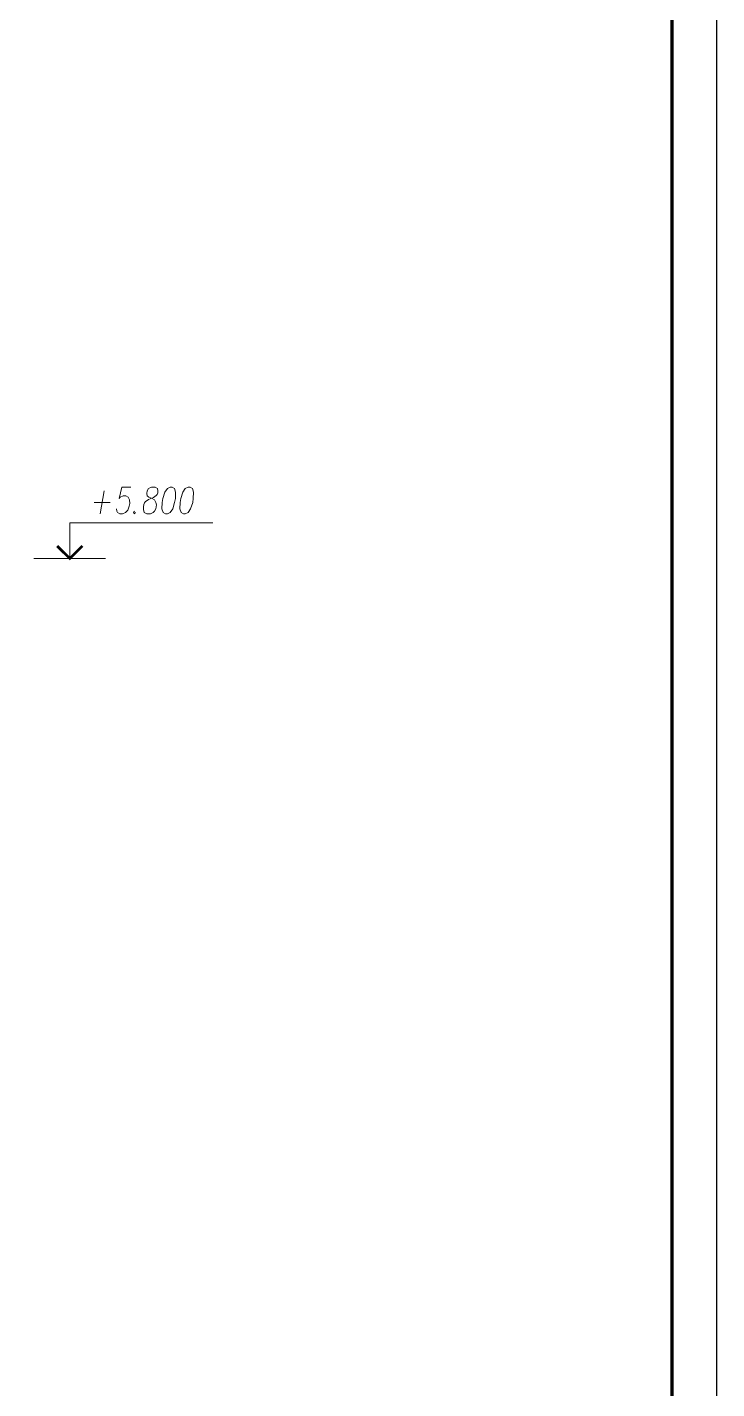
# Model space of a CAD drawing. Header units: millimetres. Extents: x 148937 to 2048786, y 870 to 351006.
# Drawn here: x 700297 to 707998, y 238465 to 253681 of the extents above; entities that cross this region are included whole.
import ezdxf
from ezdxf.enums import TextEntityAlignment as Align

# ---------------------------------------------------------------- set-up
doc = ezdxf.new("R2010")
doc.units = ezdxf.units.MM
doc.layers.add('PDF _Геометрия', color=7, linetype='Continuous')
doc.layers.add('PDF _Сплошная заливка', color=7, linetype='Continuous', true_color=0x007eff)
doc.styles.add('М2.5', font='isocpeui.ttf', dxfattribs={"height": 2.5})
doc.styles.add('М3', font='isocpeui.ttf', dxfattribs={"height": 3})

# ---------------------------------------------------------------- blocks, each defined once
blk = doc.blocks.new('*U427')
blk.add_lwpolyline([(0, 0), (594, 0), (594, 420), (0, 420)], close=True)
at = {"const_width": 0.35}
blk.add_lwpolyline([(20, 5), (589, 5), (589, 415), (20, 415)], close=True, dxfattribs=at)
at = {"style": 'М3'}
for tag, p in [('ГРАФА_1Ф3', (529, 55)), ('ГРАФА_6Ф3', (546.5, 25)), ('ГРАФА_7Ф3', (562.5, 25)), ('ГРАФА_8Ф3', (580, 25))]:
    blk.add_attdef(tag, text='', height=3, dxfattribs=at).set_placement(p, align=Align.MIDDLE_CENTER)
at = {"style": 'М2.5'}
for tag, height, p in [('ГРАФА_ЗАКАЗЧИК', 2.5, (474.05, 55)), ('ГРАФА_10Ф3-1', 2.5, (405, 32.5)), ('ГРАФА_13Ф3-1', 2.5, (460, 32.5)), ('ГРАФА_10Ф3-2', 2.5, (405, 27.5)), ('ГРАФА_13Ф3-2', 2.5, (460, 27.5)), ('ГРАФА_10Ф3-3', 2.5, (405, 22.5)), ('ГРАФА_13Ф3-3', 2.5, (460, 22.5)), ('ГРАФА_10Ф3-4', 2.5, (405, 17.5)), ('ГРАФА_13Ф3-4', 2.5, (460, 17.5)), ('ГРАФА_10Ф3-5', 2.5, (405, 12.5)), ('ГРАФА_13Ф3-5', 2.5, (460, 12.5)), ('ГРАФА_10Ф3-6', 2.5, (405, 7.5)), ('ГРАФА_13Ф3-6', 2.5, (460, 7.5)), ('СВОЙСТВА_2', 3, (549.57, 2.5)), ('ФОРМАТ', 3, (527.51, 2.5))]:
    blk.add_attdef(tag, text='', height=height, dxfattribs=at).set_placement(p, align=Align.MIDDLE_LEFT)
at = {"lineweight": 30, "flags": 104}
for tag, height, p in [('ГРАФА_2Ф3', 2.4, (529, 42.5)), ('ГРАФА_3Ф3', 2.5, (504, 27.5)), ('ГРАФА_4Ф3', 2.5, (504, 12.5))]:
    blk.add_attdef(tag, text='', height=height, dxfattribs=at).set_placement(p, align=Align.MIDDLE_CENTER)

msp = doc.modelspace()

# ---------------------------------------------------------------- linework, layer by layer
at = {"layer": 'PDF _Геометрия', "color": 7, "lineweight": 15}
for points in [[(701157.55202, 248499.11815), (701112.43924, 248241.33083)], [(701456.15554, 248542.08315), (701355.18884, 248542.08315), (701322.96543, 248413.18948), (701335.85479, 248428.22708), (701368.07821, 248443.26467), (701398.1534, 248443.26467), (701423.93213, 248428.22708), (701438.96972, 248400.30012), (701443.26618, 248357.33556), (701436.82149, 248327.26037), (701419.63567, 248284.29582), (701393.85694, 248256.36886), (701361.63352, 248241.33127), (701331.55834, 248241.33127), (701305.7796, 248256.36886), (701297.18669, 248271.40645), (701292.89024, 248299.33341)], [(701752.6109, 248527.04555), (701724.68394, 248542.08315), (701686.01584, 248542.08315), (701651.6442, 248527.04555), (701636.60661, 248499.11859), (701632.31015, 248471.19163), (701636.60661, 248443.26467), (701655.94066, 248428.22708), (701692.46053, 248413.18948), (701720.38749, 248400.30012), (701735.42508, 248370.22493), (701739.72154, 248342.29797), (701733.27685, 248299.33341), (701718.23926, 248271.40645), (701705.34989, 248256.36886), (701673.12648, 248241.33127), (701632.31015, 248241.33127), (701604.38319, 248256.36886)], [(701045.84381, 248370.22318), (701224.14671, 248370.22318)], [(701496.97185, 248271.40436), (701484.08248, 248256.36676), (701492.67539, 248241.32917), (701505.56476, 248256.36676)], [(700773.01907, 247742.93999), (700773.01907, 248142.51034), (702371.30045, 248142.51034)], [(700371.30044, 247742.93999), (701172.58934, 247742.93999)]]:
    msp.add_lwpolyline(points, dxfattribs=at)
for points in [[(701894.39365, 248542.08315), (701862.17023, 248527.04555), (701834.24327, 248486.22923), (701812.76099, 248413.18948), (701804.16808, 248370.22493), (701802.01986, 248299.33341), (701814.90922, 248256.36886), (701842.83618, 248241.33127), (701862.17023, 248241.33127), (701894.39365, 248256.36886), (701922.32061, 248299.33341), (701943.80288, 248370.22493), (701952.3958, 248413.18948), (701954.54402, 248486.22923), (701941.65466, 248527.04555), (701915.87592, 248542.08315)], [(702094.17889, 248542.08315), (702061.95547, 248527.04555), (702034.02851, 248486.22923), (702012.54624, 248413.18948), (702003.95333, 248370.22493), (702001.8051, 248299.33341), (702014.69446, 248256.36886), (702042.62142, 248241.33127), (702061.95547, 248241.33127), (702094.17889, 248256.36886), (702122.10585, 248299.33341), (702145.73636, 248370.22493), (702152.18104, 248413.18948), (702154.32927, 248486.22923), (702143.58813, 248527.04555), (702115.66117, 248542.08315)]]:
    msp.add_lwpolyline(points, close=True, dxfattribs=at)
msp.add_open_spline([(701604.38319, 248256.36886), (701542.44262, 248466.85937), (701794.35813, 248366.78776), (701752.6109, 248527.04555)], degree=3, dxfattribs=at)
at = {"layer": 'PDF _Сплошная заливка', "color": 7, "lineweight": 15, "transparency": 33554559}
for points in [[(700773.01907, 247721.45859), (700641.97718, 247895.46503), (700620.4949, 247873.98275)], [(700773.01907, 247764.42358), (700773.01907, 247721.45902), (700641.97718, 247895.46547)], [(700923.3949, 247873.9831), (700773.01896, 247764.42349), (700773.01896, 247721.45894)], [(700904.06109, 247895.46451), (700923.39514, 247873.98223), (700773.0192, 247764.42262)]]:
    msp.add_solid(points, dxfattribs=at)

# ---------------------------------------------------------------- block references
at = {"xscale": 100, "yscale": 100, "zscale": 100}
msp.add_blockref('*U427', (648598.19361, 226991), dxfattribs=at)

doc.saveas('drawing.dxf')
